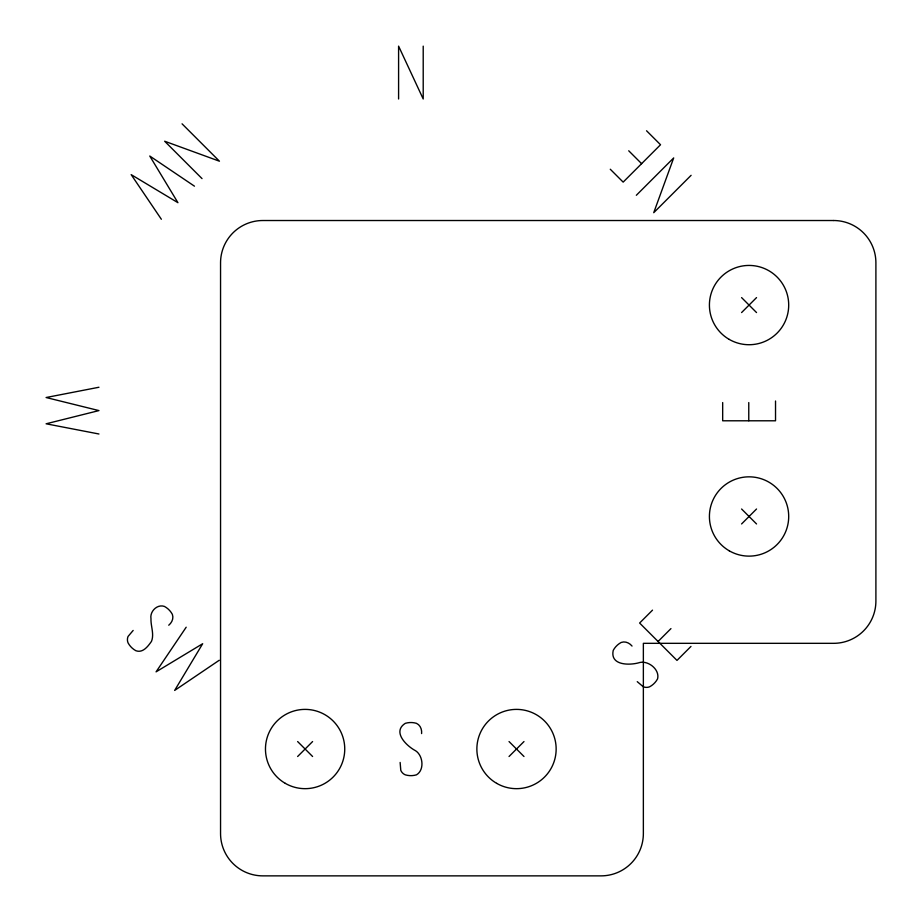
<?xml version="1.0" encoding="UTF-8"?>
<svg xmlns="http://www.w3.org/2000/svg" width="922" height="922" viewBox="0 0 922 922"><rect width="100%" height="100%" fill="white"/><g stroke="black" fill="none" stroke-linecap="round" stroke-linejoin="round"><path stroke-width="1.38" d="M722.675 402.557L722.675 420.789L775.529 420.789L775.529 401.012M748.768 420.789L748.768 402.557M186.186 627.214L156.072 671.85L202.679 643.717L174.65 690.428L219.24 660.267M133.16 630.441L128.054 636.457A8.471 8.471 0 0 0 128.031 642.83A19.489 19.489 0 0 0 135.949 650.759C142.933 653.272 147.993 646.299 151.485 641.366C154.423 634.106 150.678 626.211 150.978 618.72C149.664 611.482 157.201 603.875 164.427 606.422A19.489 19.489 0 0 1 172.356 614.352C173.866 618.374 171.907 622.615 168.749 625.22M636.33 195.28L673.694 157.916L653.733 212.694L691.108 175.318M297.633 756.501L312.593 741.553M741.588 312.558L756.536 297.599M652.511 610.145L639.626 623.03L676.99 660.406L690.97 646.426M509.036 756.501L523.984 741.553M741.588 523.95L756.536 509.002M658.078 641.482L670.962 628.597M98.954 387.252L46.1 397.52L98.954 410.59L46.1 423.797L98.954 433.997M194.461 186.175L149.767 156.025L177.934 202.69L131.166 174.627L161.362 219.263M646.553 130.763L660.532 144.742L623.157 182.118L610.272 169.233M628.723 150.782L641.608 163.667M741.588 297.599L756.536 312.558M741.588 509.002L756.536 523.95M182.06 123.825L219.436 161.2L164.658 141.227L202.022 178.603M632.031 646.057C629.426 642.911 625.185 640.951 621.163 642.461A19.489 19.489 0 0 0 613.234 650.379C609.753 665.961 630.452 665.454 639.903 662.469C648.615 660.567 659.968 669.695 657.57 678.869A19.489 19.489 0 0 1 649.641 686.786A8.471 8.471 0 0 1 643.268 686.763L637.252 681.658M509.036 741.553L523.984 756.501M297.633 741.553L312.593 756.501M423.21 46.135L423.21 98.988L398.592 46.135L398.592 98.988M421.608 733.578C422.011 729.509 420.386 725.13 416.479 723.344A19.489 19.489 0 0 0 405.277 723.344C391.792 731.895 406.786 746.175 415.58 750.739C423.083 755.567 424.662 770.043 416.479 774.837A19.489 19.489 0 0 1 405.277 774.837A8.471 8.471 0 0 1 400.782 770.308L400.136 762.448M833.615 220.519L262.828 220.519A42.285 42.285 0 0 0 220.554 262.793L220.554 833.58A42.285 42.285 0 0 0 262.828 875.865L601.075 875.865A42.285 42.285 0 0 0 643.36 833.58L643.36 643.326L833.615 643.326A42.285 42.285 0 0 0 875.9 601.04L875.9 262.793A42.285 42.285 0 0 0 833.615 220.519M285.29 783.354A39.634 39.634 0 0 0 344.747 749.021A39.634 39.634 0 0 0 285.29 714.7A39.634 39.634 0 0 0 285.29 783.354M729.244 339.411A39.634 39.634 0 0 0 788.702 305.078A39.634 39.634 0 0 0 729.244 270.745A39.634 39.634 0 0 0 729.244 339.411M729.244 550.814A39.634 39.634 0 0 0 788.702 516.481A39.634 39.634 0 0 0 729.244 482.148A39.634 39.634 0 0 0 729.244 550.814M496.693 783.354A39.634 39.634 0 0 0 556.15 749.021A39.634 39.634 0 0 0 496.693 714.7A39.634 39.634 0 0 0 496.693 783.354"/></g></svg>
